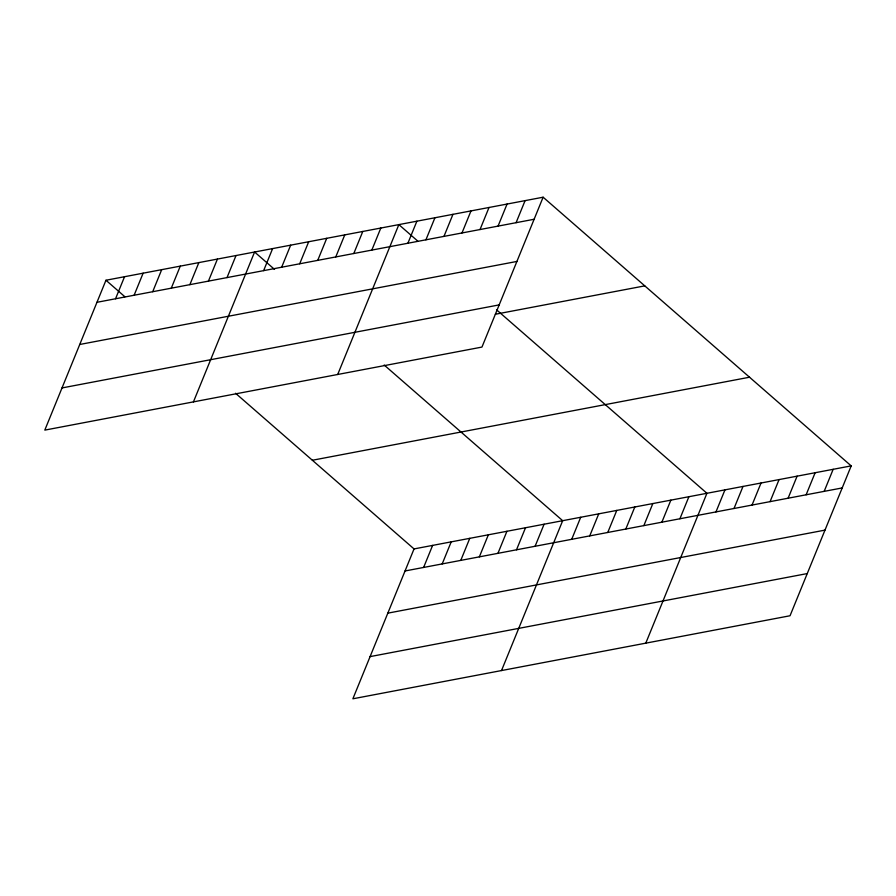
<?xml version="1.0" encoding="UTF-8"?>
<svg xmlns="http://www.w3.org/2000/svg" width="896" height="896" viewBox="0 0 896 896"><rect width="100%" height="100%" fill="white"/><g stroke="black" fill="none" stroke-linecap="round" stroke-linejoin="round"><path stroke-width="1.34" d="M543.122 197.21L105.963 280.246L44.8 430.114L481.958 347.077L543.122 197.21L851.2 465.886L790.037 615.754L352.878 698.79L414.042 548.923L851.2 465.886M115.539 298.771L124.544 276.718M134.12 295.243L143.125 273.19M152.701 291.715L161.694 269.662M171.282 288.187L180.275 266.134M189.862 284.659L198.856 262.595M208.432 281.12L217.437 259.067M227.013 277.592L236.018 255.539M193.435 401.89L254.598 252.011L274.534 269.394M263.626 270.637L272.63 248.584M281.658 267.221L290.662 245.168M299.69 263.794L308.694 241.741M317.733 260.366L326.726 238.314M335.765 256.939L344.758 234.886M353.797 253.512L362.79 231.459M371.829 250.085L380.822 228.032M337.702 374.483L398.854 224.616L417.794 241.125M407.893 243.242L416.886 221.189M425.925 239.814L434.93 217.762M443.957 236.387L452.962 214.334M461.989 232.96L470.994 210.907M480.021 229.544L489.026 207.48M498.053 226.117L507.058 204.064M516.085 222.69L525.09 200.637M423.618 567.448L432.622 545.395M442.198 563.92L451.203 541.856M460.779 560.381L469.773 538.328M479.36 556.853L488.354 534.8M497.941 553.325L506.934 531.272M516.51 549.797L525.515 527.744M535.091 546.269L544.096 524.216M501.514 670.555L562.677 520.688L384.194 365.03M571.704 539.314L580.709 517.261M589.736 535.886L598.741 513.834M607.768 532.459L616.773 510.406M625.811 529.043L634.805 506.99M643.843 525.616L652.837 503.563M661.875 522.189L670.869 500.136M679.907 518.762L688.901 496.709M645.781 643.16L706.933 493.282L496.541 309.792M715.971 511.918L724.965 489.854M734.003 508.491L743.008 486.438M752.035 505.064L761.04 483.011M770.067 501.637L779.072 479.584M788.099 498.21L797.104 476.157M806.131 494.782L815.136 472.73M824.163 491.366L833.168 469.302M96.958 302.299L534.117 219.262M79.744 344.478L516.914 261.442M62.014 387.934L499.173 304.898M495.376 314.25L644.784 285.869M312.379 460.253L749.538 377.216M405.037 570.976L842.195 487.939M387.822 613.155L824.992 530.118M370.093 656.611L807.251 573.574M105.963 280.246L124.902 296.766M235.558 393.266L414.042 548.923"/></g></svg>
